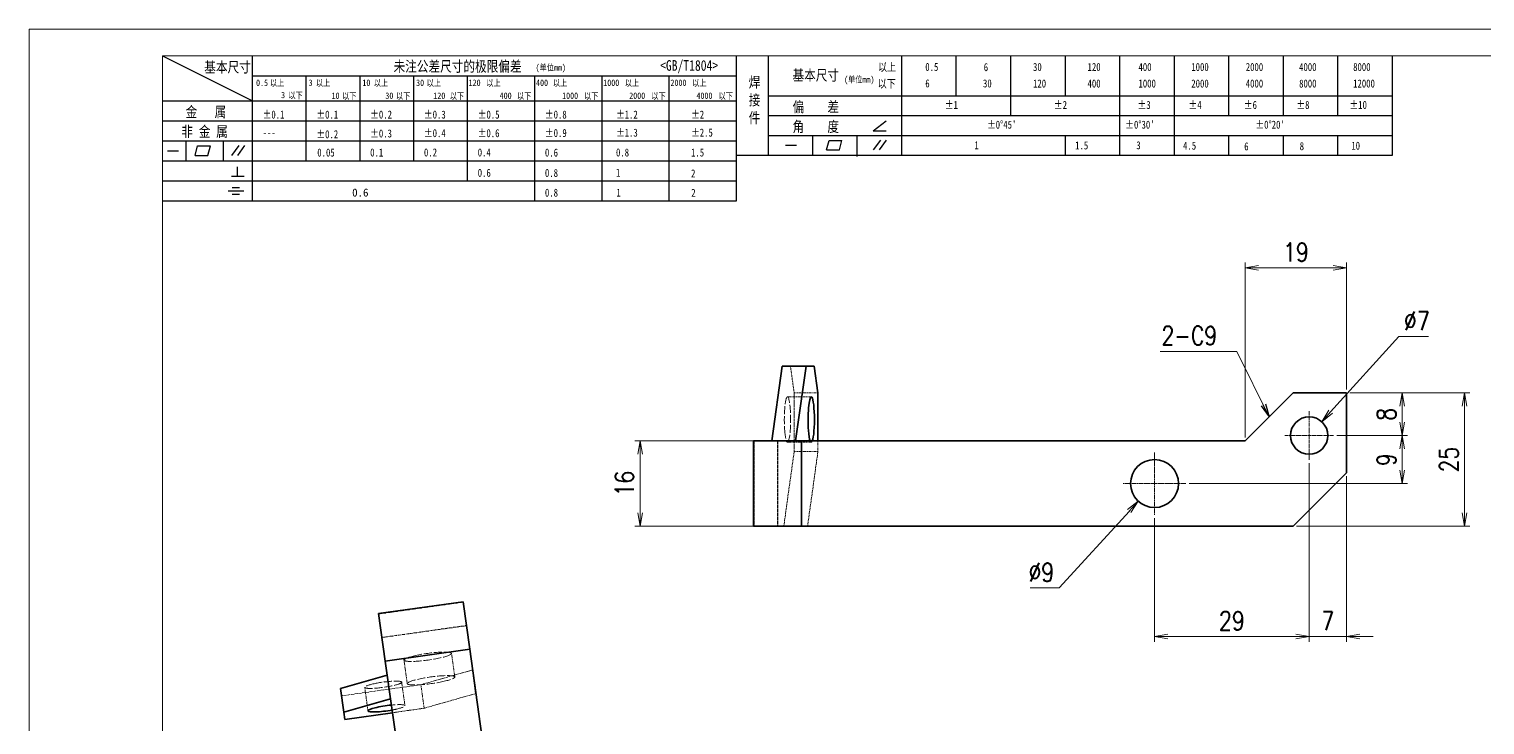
# Model space of a CAD drawing. Header units: millimetres. Extents: x 53130 to 124945, y -23470 to -1811.
# Drawn here: x 54316.3 to 54589.2, y -2359.5 to -2229.1 of the extents above; entities that cross this region are included whole.
import ezdxf

# ---------------------------------------------------------------- set-up
doc = ezdxf.new("R2010")
doc.units = ezdxf.units.MM
doc.header["$LTSCALE"] = 0.5
doc.linetypes.add('AM_ISO02W050x2', pattern=[3.75, 3, -0.75])
doc.linetypes.add('AM_ISO08W050x2', pattern=[9, 6, -0.75, 1.5, -0.75])
for name, color, linetype, lineweight in [('中心线', 2, 'AM_ISO08W050x2', 18), ('图框', 7, 'Continuous', 18), ('标注线', 3, 'Continuous', 18), ('粗实线', 7, 'Continuous', 35), ('虚线', 1, 'AM_ISO02W050x2', 18)]:
    doc.layers.add(name, color=color, linetype=linetype, lineweight=lineweight)
doc.layers.add('图\\M+19E79\\M+195B6\\M+18E9A', color=7, linetype='Continuous')
doc.layers.add('打印', color=7, linetype='Continuous', lineweight=15, plot=False)
doc.layers.add('打印-禁用', color=7, linetype='Continuous', lineweight=15, plot=False)
doc.styles.add('DIM', font='romans.shx', dxfattribs={"width": 0.8, "bigfont": 'bigfont.shx'})
doc.styles.add('国标', font='simfang.ttf', dxfattribs={"width": 0.8})
doc.dimstyles.new('XR 1-1', dxfattribs={"dimtxt": 3.5, "dimasz": 2.5, "dimexe": 1, "dimexo": 0.625, "dimgap": 1.2, "dimtad": 1, "dimtoh": 1, "dimdsep": 46, "dimtxsty": 'DIM', "dimblk": 'OPEN', "dimcen": 0, "dimclrd": 8, "dimclre": 8, "dimclrt": 2, "dimazin": 2, "dimtfac": 0.5, "dimtmove": 0, "dimatfit": 3, "dimldrblk": 'OPEN', "dimfxl": 0, "dimtolj": 2, "dimlwd": 18, "dimlwe": 18, "dimarcsym": 0})
doc.dimstyles.new('XR 1-1$0', dxfattribs={"dimtxt": 3.5, "dimasz": 2.5, "dimexe": 1, "dimexo": 0.625, "dimgap": 1.2, "dimtad": 1, "dimzin": 9, "dimdsep": 46, "dimtxsty": 'DIM', "dimblk": 'OPEN', "dimcen": 0, "dimclrd": 8, "dimclre": 8, "dimclrt": 2, "dimazin": 2, "dimtfac": 0.5, "dimtmove": 0, "dimatfit": 3, "dimldrblk": 'OPEN', "dimfxl": 0, "dimtolj": 2, "dimlwd": 18, "dimlwe": 18, "dimarcsym": 0})
doc.dimstyles.new('XR 1-1$3', dxfattribs={"dimtxt": 3.5, "dimasz": 2.5, "dimexe": 1, "dimexo": 0.625, "dimgap": 1.2, "dimtad": 1, "dimtoh": 1, "dimdsep": 46, "dimtxsty": 'DIM', "dimblk": 'OPEN', "dimcen": 0, "dimclrd": 8, "dimclre": 8, "dimclrt": 2, "dimazin": 2, "dimtfac": 0.5, "dimtofl": 0, "dimtmove": 0, "dimatfit": 3, "dimldrblk": 'OPEN', "dimfxl": 0, "dimtolj": 2, "dimlwd": 18, "dimlwe": 18, "dimarcsym": 0})

# ---------------------------------------------------------------- blocks, each defined once
blk = doc.blocks.new('GZDEH零件A3图框V01版')
at = {"layer": '图\\M+19E79\\M+195B6\\M+18E9A', "color": 9}
for p, q in [((2882.49, -1554.46), (2899.37, -1562.92)), ((2899.37, -1581.67), (2899.37, -1554.46)), ((2990.09, -1581.67), (2990.09, -1554.46)), ((2996.09, -1573.08), (2996.09, -1554.46)), ((3021.09, -1561.98), (3021.09, -1554.46)), ((3031.31, -1561.98), (3031.31, -1554.46)), ((3041.53, -1561.98), (3041.53, -1554.46)), ((3051.75, -1561.98), (3051.75, -1554.46)), ((3061.98, -1561.98), (3061.98, -1554.46)), ((3072.2, -1561.98), (3072.2, -1554.46)), ((3082.42, -1561.98), (3082.42, -1554.46)), ((3092.64, -1561.98), (3092.64, -1554.46)), ((3102.86, -1561.98), (3102.86, -1554.46)), ((3113.09, -1573.08), (3113.09, -1554.46)), ((2899.37, -1558.24), (2990.09, -1558.24)), ((2909.45, -1574.17), (2909.45, -1558.24)), ((2919.53, -1574.17), (2919.53, -1558.24)), ((2929.61, -1574.17), (2929.61, -1558.24)), ((2939.69, -1577.92), (2939.69, -1558.24)), ((2952.29, -1581.67), (2952.29, -1558.24)), ((2964.89, -1581.67), (2964.89, -1558.24)), ((2977.49, -1581.67), (2977.49, -1558.24)), ((2882.49, -1562.92), (2990.09, -1562.92)), ((2996.09, -1561.98), (3113.09, -1561.98)), ((3021.09, -1573.08), (3021.09, -1561.98)), ((3041.53, -1565.68), (3041.53, -1561.98)), ((3061.98, -1573.08), (3061.98, -1561.98)), ((3072.2, -1573.08), (3072.2, -1561.98)), ((3082.42, -1565.68), (3082.42, -1561.98)), ((3092.64, -1565.68), (3092.64, -1561.98)), ((3102.86, -1565.68), (3102.86, -1561.98)), ((2996.09, -1565.68), (3113.09, -1565.68)), ((2882.49, -1566.67), (2990.09, -1566.67)), ((3015.75, -1568.51), (3018.15, -1566.66)), ((3015.75, -1568.51), (3018.15, -1568.51)), ((2882.49, -1570.42), (2990.09, -1570.42)), ((2886.92, -1574.12), (2886.92, -1570.42)), ((2888.59, -1573.16), (2889.07, -1571.37)), ((2889.07, -1571.37), (2891.48, -1571.37)), ((2891, -1573.16), (2891.48, -1571.37)), ((2893.91, -1574.12), (2893.91, -1570.42)), ((2895.52, -1573.16), (2896.85, -1571.3)), ((2896.6, -1573.16), (2897.94, -1571.3)), ((2996.09, -1569.38), (3113.09, -1569.38)), ((2999.26, -1571.23), (3001.32, -1571.23)), ((3004.42, -1573.08), (3004.42, -1569.38)), ((3006.97, -1572.12), (3007.45, -1570.33)), ((3007.45, -1570.33), (3009.86, -1570.33)), ((3009.39, -1572.12), (3009.86, -1570.33)), ((3012.75, -1573.08), (3012.75, -1569.38)), ((3015.81, -1572.12), (3017.15, -1570.26)), ((3016.89, -1572.12), (3018.23, -1570.26)), ((3051.75, -1573.08), (3051.75, -1569.38)), ((3082.42, -1573.08), (3082.42, -1569.48)), ((3092.64, -1573.08), (3092.64, -1569.38)), ((3102.86, -1573.08), (3102.86, -1569.38)), ((2882.49, -1574.17), (2990.09, -1574.17)), ((2883.43, -1572.27), (2885.49, -1572.27)), ((2888.59, -1573.16), (2891, -1573.16)), ((2990.09, -1573.08), (3113.09, -1573.08)), ((3006.97, -1572.12), (3009.39, -1572.12)), ((3012.75, -1573.33), (3012.75, -1573.08)), ((2895.42, -1577.05), (2897.81, -1577.05)), ((2896.58, -1577.05), (2896.58, -1575.28)), ((2882.49, -1577.92), (2990.09, -1577.92)), ((2894.79, -1579.77), (2897.77, -1579.77)), ((2895.57, -1579.17), (2896.92, -1579.17)), ((2882.49, -1581.67), (2990.09, -1581.67)), ((2895.57, -1580.37), (2896.93, -1580.37))]:
    blk.add_line(p, q, dxfattribs=at)
at = {"layer": '图框', "linetype": 'Continuous'}
for p, q in [((2882.49, -1554.46), (2882.49, -1832.96)), ((3272.49, -1554.46), (2882.49, -1554.46))]:
    blk.add_line(p, q, dxfattribs=at)
at = {"layer": '打印-禁用', "linetype": 'Continuous'}
for p, q in [((2857.49, -1549.46), (2857.49, -1846.46)), ((3277.49, -1549.46), (2857.49, -1549.46))]:
    blk.add_line(p, q, dxfattribs=at)
at = {"layer": '图\\M+19E79\\M+195B6\\M+18E9A', "color": 9, "style": '国标', "width": 0.8}
for s, height, p in [('基本尺寸', 2, (2890.33, -1557.58)), ('未注公差尺寸的极限偏差', 2, (2925.81, -1557.44)), ('<GB/T1804>', 2, (2975.78, -1557.27)), ('基本尺寸', 2, (3000.6, -1559.1)), ('以上', 1.5, (3016.64, -1557.33)), ('0.5', 1.5, (3025.49, -1557.3)), ('6', 1.5, (3036.45, -1557.34)), ('30', 1.5, (3045.69, -1557.31)), ('120', 1.5, (3055.91, -1557.31)), ('400', 1.5, (3065.46, -1557.31)), ('1000', 1.5, (3075.36, -1557.31)), ('2000', 1.5, (3085.57, -1557.31)), ('4000', 1.5, (3095.57, -1557.31)), ('8000', 1.5, (3105.7, -1557.31)), ('30', 1.2, (2930.04, -1560.11)), ('以下', 1.5, (3016.58, -1560.43)), ('6', 1.5, (3025.49, -1560.38)), ('30', 1.5, (3036.31, -1560.39)), ('120', 1.5, (3045.69, -1560.41)), ('400', 1.5, (3055.91, -1560.41)), ('1000', 1.5, (3065.46, -1560.41)), ('2000', 1.5, (3075.36, -1560.41)), ('4000', 1.5, (3085.57, -1560.41)), ('8000', 1.5, (3095.57, -1560.41)), ('12000', 1.5, (3105.7, -1560.41)), ('金   属', 2, (2886.82, -1565.98)), ('偏    差', 2, (3000.6, -1565.04)), ('±1', 1.5, (3029.16, -1564.42)), ('±2', 1.5, (3049.61, -1564.42)), ('±3', 1.5, (3065.3, -1564.42)), ('±4', 1.5, (3074.85, -1564.42)), ('±6', 1.5, (3085.22, -1564.42)), ('±8', 1.5, (3095.06, -1564.42)), ('±10', 1.5, (3105.02, -1564.42)), ('±0.1', 1.5, (2901.27, -1566.23)), ('±0.1', 1.5, (2911.35, -1566.23)), ('±0.2', 1.5, (2921.43, -1566.23)), ('±0.3', 1.5, (2931.51, -1566.23)), ('±0.5', 1.5, (2941.59, -1566.23)), ('±0.8', 1.5, (2954.19, -1566.23)), ('±1.2', 1.5, (2967.51, -1566.23)), ('±2', 1.5, (2981.58, -1566.23)), ('角    度', 2, (3000.6, -1568.74)), ("±0%%D45'", 1.5, (3037.06, -1568.12)), ("±0%%D30'", 1.5, (3062.98, -1568.12)), ("±0%%D20'", 1.5, (3087.38, -1568.12)), ('非 金 属', 2, (2886.02, -1569.65)), ('---', 1.5, (2901.27, -1569.65)), ('±0.2', 1.5, (2911.35, -1569.92)), ('±0.3', 1.5, (2921.43, -1569.77)), ('±0.4', 1.5, (2931.51, -1569.71)), ('±0.6', 1.5, (2941.59, -1569.71)), ('±0.9', 1.5, (2954.19, -1569.68)), ('±1.3', 1.5, (2967.51, -1569.62)), ('±2.5', 1.5, (2981.58, -1569.61)), ('0.1', 1.5, (2921.43, -1573.34)), ('0.2', 1.5, (2931.51, -1573.33)), ('0.4', 1.5, (2941.59, -1573.33)), ('0.6', 1.5, (2954.19, -1573.35)), ('0.8', 1.5, (2967.51, -1573.33)), ('1.5', 1.5, (2981.58, -1573.34)), ('1', 1.5, (3034.69, -1571.98)), ('1.5', 1.5, (3053.59, -1572.01)), ('3', 1.5, (3065.05, -1571.98)), ('4.5', 1.5, (3073.82, -1572.05)), ('6', 1.5, (3085.28, -1572.19)), ('8', 1.5, (3095.68, -1572.15)), ('10', 1.5, (3105.36, -1572.06)), ('0.6', 1.5, (2941.59, -1577.14)), ('0.8', 1.5, (2954.19, -1577.17)), ('1', 1.5, (2967.51, -1577.12)), ('2', 1.5, (2981.58, -1577.26)), ('0.8', 1.5, (2954.19, -1580.87)), ('1', 1.5, (2967.59, -1580.86)), ('2', 1.5, (2981.62, -1580.89))]:
    blk.add_text(s, height=height, dxfattribs=at).set_placement(p)
at = {"layer": '图\\M+19E79\\M+195B6\\M+18E9A', "color": 9, "lineweight": 15, "style": '国标', "width": 0.8}
for s, p in [('(单位mm)', (2952.44, -1557.27)), ('(单位mm)', (3010.27, -1559.51)), ('0.5', (2900.03, -1560.11)), ('以上', (2902.64, -1560.16)), ('3', (2909.88, -1560.11)), ('以上', (2911.25, -1560.16)), ('10', (2919.96, -1560.11)), ('以上', (2922.09, -1560.16)), ('以上', (2932.02, -1560.16)), ('120', (2939.88, -1560.11)), ('以上', (2943.21, -1560.16)), ('400', (2952.52, -1560.11)), ('以上', (2955.68, -1560.16)), ('1000', (2965.12, -1560.11)), ('以上', (2969.16, -1560.16)), ('2000', (2977.72, -1560.11)), ('以上', (2981.8, -1560.16)), ('3', (2904.73, -1562.41)), ('以下', (2906.1, -1562.46)), ('10', (2914.19, -1562.54)), ('以下', (2916.18, -1562.59)), ('30', (2924.27, -1562.54)), ('以下', (2926.26, -1562.59)), ('120', (2933.26, -1562.54)), ('以下', (2936.34, -1562.59)), ('400', (2945.7, -1562.54)), ('以下', (2948.94, -1562.59)), ('1000', (2957.41, -1562.54)), ('以下', (2961.54, -1562.59)), ('2000', (2969.99, -1562.54)), ('以下', (2974.14, -1562.59)), ('4000', (2982.59, -1562.54)), ('以下', (2986.74, -1562.59))]:
    blk.add_text(s, height=1.2, dxfattribs=at).set_placement(p)
at = {"layer": '图\\M+19E79\\M+195B6\\M+18E9A', "color": 9, "lineweight": 13, "style": '国标'}
blk.add_text('0.6', height=1.5, dxfattribs=at).set_placement((2918.05, -1580.85))
at = {"layer": '图\\M+19E79\\M+195B6\\M+18E9A', "color": 9, "style": '国标'}
for s, insert, char_height, width, attachment_point in [('焊\\P接\\P件', (2992.39, -1558.41), 2, 3.1877, 1), ('0.05', (2911.51, -1573.37), 1.5, 5.1982, 7)]:
    blk.add_mtext(s, dxfattribs=dict(at, insert=insert, char_height=char_height, width=width, attachment_point=attachment_point))
blk = doc.blocks.new('DEH A3')
at = {"layer": '图框'}
blk.add_blockref('GZDEH零件A3图框V01版', (-2857.49, 1846.46), dxfattribs=at)
blk = doc.blocks.new('_Open')
at = {"color": 0, "linetype": 'ByBlock', "lineweight": -2}
for p, q in [((-1, 0.17), (0, 0)), ((-1, -0.17), (0, 0)), ((0, 0), (-1, 0))]:
    blk.add_line(p, q, dxfattribs=at)
blk = doc.blocks.new('*D96')
at = {"layer": 'Defpoints', "color": 0, "transparency": 16777216}
for p in [(54430.83, -2306.3), (54453.33, -2306.3), (54453.04, -2322.3)]:
    blk.add_point(p, dxfattribs=at)
at = {"layer": '标注线', "color": 8, "lineweight": 18, "transparency": 16777216}
for p, q in [((54452.71, -2306.3), (54429.83, -2306.3)), ((54430.83, -2319.8), (54430.83, -2308.8)), ((54452.42, -2322.3), (54429.83, -2322.3))]:
    blk.add_line(p, q, dxfattribs=at)
at = {"layer": '标注线', "color": 8, "lineweight": 18, "transparency": 16777216, "xscale": 2.5, "yscale": 2.5, "zscale": 2.5}
for p, rotation in [((54430.83, -2306.3), 90), ((54430.83, -2322.3), 270)]:
    blk.add_blockref('_Open', p, dxfattribs=dict(at, rotation=rotation))
at = {"layer": '标注线', "color": 2, "transparency": 16777216, "insert": (54427.88, -2314.3), "char_height": 3.5, "attachment_point": 5, "rotation": 90, "style": 'DIM'}
blk.add_mtext('\\A2;16', dxfattribs=at)
blk = doc.blocks.new('*D97')
at = {"layer": 'Defpoints', "color": 0, "transparency": 16777216}
for p in [(54563.24, -2297.3), (54585.37, -2297.3), (54553.24, -2322.3)]:
    blk.add_point(p, dxfattribs=at)
at = {"layer": '标注线', "color": 8, "lineweight": 18, "transparency": 16777216}
for p, q in [((54563.87, -2297.3), (54586.37, -2297.3)), ((54585.37, -2319.8), (54585.37, -2299.8)), ((54553.87, -2322.3), (54586.37, -2322.3))]:
    blk.add_line(p, q, dxfattribs=at)
at = {"layer": '标注线', "color": 8, "lineweight": 18, "transparency": 16777216, "xscale": 2.5, "yscale": 2.5, "zscale": 2.5}
for p, rotation in [((54585.37, -2297.3), 90), ((54585.37, -2322.3), 270)]:
    blk.add_blockref('_Open', p, dxfattribs=dict(at, rotation=rotation))
at = {"layer": '标注线', "color": 2, "transparency": 16777216, "insert": (54582.42, -2309.8), "char_height": 3.5, "attachment_point": 5, "rotation": 90, "style": 'DIM'}
blk.add_mtext('\\A2;25', dxfattribs=at)
blk = doc.blocks.new('*D98')
at = {"layer": 'Defpoints', "color": 0, "transparency": 16777216}
for p in [(54563.24, -2273.84), (54563.24, -2297.3), (54544.25, -2306.3)]:
    blk.add_point(p, dxfattribs=at)
at = {"layer": '标注线', "color": 8, "lineweight": 18, "transparency": 16777216}
for p, q in [((54544.25, -2305.67), (54544.25, -2272.84)), ((54563.24, -2296.67), (54563.24, -2272.84)), ((54546.75, -2273.84), (54560.74, -2273.84))]:
    blk.add_line(p, q, dxfattribs=at)
at = {"layer": '标注线', "color": 8, "lineweight": 18, "transparency": 16777216, "xscale": 2.5, "yscale": 2.5, "zscale": 2.5, "rotation": 180}
blk.add_blockref('_Open', (54544.25, -2273.84), dxfattribs=at)
at = {"layer": '标注线', "color": 8, "lineweight": 18, "transparency": 16777216, "xscale": 2.5, "yscale": 2.5, "zscale": 2.5}
blk.add_blockref('_Open', (54563.24, -2273.84), dxfattribs=at)
at = {"layer": '标注线', "color": 2, "transparency": 16777216, "insert": (54553.75, -2270.89), "char_height": 3.5, "attachment_point": 5, "style": 'DIM'}
blk.add_mtext('\\A2;19', dxfattribs=at)
blk = doc.blocks.new('*D99')
at = {"layer": 'Defpoints', "color": 0, "transparency": 16777216}
for p in [(54563.24, -2297.3), (54560.79, -2305.3), (54573.68, -2305.3)]:
    blk.add_point(p, dxfattribs=at)
at = {"layer": '标注线', "color": 8, "lineweight": 18, "transparency": 16777216}
for p, q in [((54563.87, -2297.3), (54574.68, -2297.3)), ((54573.68, -2299.8), (54573.68, -2302.8)), ((54561.42, -2305.3), (54574.68, -2305.3))]:
    blk.add_line(p, q, dxfattribs=at)
at = {"layer": '标注线', "color": 8, "lineweight": 18, "transparency": 16777216, "xscale": 2.5, "yscale": 2.5, "zscale": 2.5}
for p, rotation in [((54573.68, -2297.3), 90), ((54573.68, -2305.3), 270)]:
    blk.add_blockref('_Open', p, dxfattribs=dict(at, rotation=rotation))
at = {"layer": '标注线', "color": 2, "transparency": 16777216, "insert": (54570.73, -2301.3), "char_height": 3.5, "attachment_point": 5, "rotation": 90, "style": 'DIM'}
blk.add_mtext('\\A2;8', dxfattribs=at)
blk = doc.blocks.new('*D100')
at = {"layer": 'Defpoints', "color": 0, "transparency": 16777216}
for p in [(54560.79, -2305.3), (54533.1, -2314.3), (54573.68, -2314.3)]:
    blk.add_point(p, dxfattribs=at)
at = {"layer": '标注线', "color": 8, "lineweight": 18, "transparency": 16777216}
for p, q in [((54561.42, -2305.3), (54574.68, -2305.3)), ((54573.68, -2307.8), (54573.68, -2311.8)), ((54533.72, -2314.3), (54574.68, -2314.3))]:
    blk.add_line(p, q, dxfattribs=at)
at = {"layer": '标注线', "color": 8, "lineweight": 18, "transparency": 16777216, "xscale": 2.5, "yscale": 2.5, "zscale": 2.5}
for p, rotation in [((54573.68, -2305.3), 90), ((54573.68, -2314.3), 270)]:
    blk.add_blockref('_Open', p, dxfattribs=dict(at, rotation=rotation))
at = {"layer": '标注线', "color": 2, "transparency": 16777216, "insert": (54570.73, -2309.8), "char_height": 3.5, "attachment_point": 5, "rotation": 90, "style": 'DIM'}
blk.add_mtext('\\A2;9', dxfattribs=at)
blk = doc.blocks.new('*D101')
at = {"layer": 'Defpoints', "color": 0, "transparency": 16777216}
for p in [(54556.24, -2309.85), (54563.24, -2312.3), (54556.24, -2342.96)]:
    blk.add_point(p, dxfattribs=at)
at = {"layer": '标注线', "color": 8, "lineweight": 18, "transparency": 16777216}
for p, q in [((54556.24, -2310.47), (54556.24, -2343.96)), ((54563.24, -2312.92), (54563.24, -2343.96)), ((54553.74, -2342.96), (54551.24, -2342.96)), ((54563.24, -2342.96), (54556.24, -2342.96)), ((54565.74, -2342.96), (54568.24, -2342.96))]:
    blk.add_line(p, q, dxfattribs=at)
at = {"layer": '标注线', "color": 8, "lineweight": 18, "transparency": 16777216, "xscale": 2.5, "yscale": 2.5, "zscale": 2.5}
blk.add_blockref('_Open', (54556.24, -2342.96), dxfattribs=at)
at = {"layer": '标注线', "color": 8, "lineweight": 18, "transparency": 16777216, "xscale": 2.5, "yscale": 2.5, "zscale": 2.5, "rotation": 180}
blk.add_blockref('_Open', (54563.24, -2342.96), dxfattribs=at)
at = {"layer": '标注线', "color": 2, "transparency": 16777216, "insert": (54559.74, -2340.01), "char_height": 3.5, "attachment_point": 5, "style": 'DIM'}
blk.add_mtext('\\A2;7', dxfattribs=at)
blk = doc.blocks.new('*D102')
at = {"layer": 'Defpoints', "color": 0, "transparency": 16777216}
for p in [(54556.24, -2309.85), (54527.25, -2320.15), (54527.25, -2342.96)]:
    blk.add_point(p, dxfattribs=at)
at = {"layer": '标注线', "color": 8, "lineweight": 18, "transparency": 16777216}
for p, q in [((54556.24, -2310.47), (54556.24, -2343.96)), ((54527.25, -2320.77), (54527.25, -2343.96)), ((54553.74, -2342.96), (54529.75, -2342.96))]:
    blk.add_line(p, q, dxfattribs=at)
at = {"layer": '标注线', "color": 8, "lineweight": 18, "transparency": 16777216, "xscale": 2.5, "yscale": 2.5, "zscale": 2.5, "rotation": 180}
blk.add_blockref('_Open', (54527.25, -2342.96), dxfattribs=at)
at = {"layer": '标注线', "color": 8, "lineweight": 18, "transparency": 16777216, "xscale": 2.5, "yscale": 2.5, "zscale": 2.5}
blk.add_blockref('_Open', (54556.24, -2342.96), dxfattribs=at)
at = {"layer": '标注线', "color": 2, "transparency": 16777216, "insert": (54541.75, -2340.01), "char_height": 3.5, "attachment_point": 5, "style": 'DIM'}
blk.add_mtext('\\A2;29', dxfattribs=at)
blk = doc.blocks.new('*D103')
at = {"layer": 'Defpoints', "color": 0, "transparency": 16777216}
for p in [(54530.28, -2310.97), (54524.21, -2317.62)]:
    blk.add_point(p, dxfattribs=at)
at = {"layer": '标注线', "color": 8, "lineweight": 18, "transparency": 16777216}
for p, q in [((54509.38, -2333.87), (54522.53, -2319.47)), ((54503.91, -2333.87), (54509.38, -2333.87))]:
    blk.add_line(p, q, dxfattribs=at)
at = {"layer": '标注线', "color": 8, "lineweight": 18, "transparency": 16777216, "xscale": 2.5, "yscale": 2.5, "zscale": 2.5, "rotation": 47.5962655578555}
blk.add_blockref('_Open', (54524.21, -2317.62), dxfattribs=at)
at = {"layer": '标注线', "color": 2, "transparency": 16777216, "insert": (54506.04, -2330.92), "char_height": 3.5, "attachment_point": 5, "style": 'DIM'}
blk.add_mtext('\\A2;∅9', dxfattribs=at)
blk = doc.blocks.new('*D104')
at = {"layer": 'Defpoints', "color": 0, "transparency": 16777216}
for p in [(54558.59, -2302.7), (54553.89, -2307.89)]:
    blk.add_point(p, dxfattribs=at)
at = {"layer": '标注线', "color": 8, "lineweight": 18, "transparency": 16777216}
for p, q in [((54573.03, -2286.76), (54560.27, -2300.85)), ((54578.63, -2286.76), (54573.03, -2286.76))]:
    blk.add_line(p, q, dxfattribs=at)
at = {"layer": '标注线', "color": 8, "lineweight": 18, "transparency": 16777216, "xscale": 2.5, "yscale": 2.5, "zscale": 2.5, "rotation": 227.840229503109}
blk.add_blockref('_Open', (54558.59, -2302.7), dxfattribs=at)
at = {"layer": '标注线', "color": 2, "transparency": 16777216, "insert": (54576.43, -2283.81), "char_height": 3.5, "attachment_point": 5, "style": 'DIM'}
blk.add_mtext('\\A2;∅7', dxfattribs=at)

msp = doc.modelspace()

# ---------------------------------------------------------------- linework, layer by layer
at = {"layer": '中心线', "ltscale": 0.227501}
msp.add_line((54556.241, -2300.746), (54556.241, -2309.847), dxfattribs=at)
at = {"layer": '中心线', "ltscale": 0.227502}
msp.add_line((54560.792, -2305.296), (54551.692, -2305.296), dxfattribs=at)
at = {"layer": '中心线', "ltscale": 0.2925}
msp.add_line((54527.249, -2308.446), (54527.249, -2320.146), dxfattribs=at)
at = {"layer": '中心线', "ltscale": 0.292493}
msp.add_line((54533.098, -2314.296), (54521.399, -2314.296), dxfattribs=at)
at = {"layer": '打印'}
msp.add_lwpolyline([(54316.274, -2229.107), (54736.274, -2229.107), (54736.274, -2526.107), (54316.274, -2526.107)], close=True, dxfattribs=at)
at = {"layer": '粗实线', "ltscale": 0.353374}
for p, q in [((54457.468, -2292.296), (54455.519, -2306.296)), ((54461.924, -2292.296), (54459.975, -2306.296))]:
    msp.add_line(p, q, dxfattribs=at)
at = {"layer": '粗实线', "ltscale": 0.111401}
msp.add_line((54457.468, -2292.296), (54461.924, -2292.296), dxfattribs=at)
at = {"layer": '粗实线', "ltscale": 0.038281}
msp.add_line((54463.455, -2292.296), (54461.924, -2292.296), dxfattribs=at)
at = {"layer": '粗实线', "ltscale": 0.126205}
msp.add_line((54464.151, -2297.296), (54463.455, -2292.296), dxfattribs=at)
at = {"layer": '粗实线', "ltscale": 0.225}
for p, q in [((54464.151, -2306.296), (54464.151, -2297.296)), ((54452.082, -2306.296), (54461.082, -2306.296)), ((54452.082, -2322.296), (54461.082, -2322.296))]:
    msp.add_line(p, q, dxfattribs=at)
at = {"layer": '粗实线', "ltscale": 0.318194}
msp.add_line((54544.249, -2306.296), (54553.249, -2297.296), dxfattribs=at)
at = {"layer": '粗实线', "ltscale": 0.249817}
msp.add_line((54553.249, -2297.296), (54563.241, -2297.296), dxfattribs=at)
at = {"layer": '粗实线', "ltscale": 0.375}
msp.add_line((54563.241, -2312.296), (54563.241, -2297.296), dxfattribs=at)
at = {"layer": '粗实线', "ltscale": 0.4}
for p, q in [((54452.082, -2306.296), (54452.082, -2322.296)), ((54461.082, -2306.296), (54461.082, -2322.296))]:
    msp.add_line(p, q, dxfattribs=at)
at = {"layer": '粗实线'}
for p, q in [((54544.249, -2306.296), (54461.082, -2306.296)), ((54522.241, -2322.296), (54461.082, -2322.296)), ((54553.241, -2322.296), (54522.241, -2322.296)), ((54404.456, -2385.035), (54398.88, -2345.359))]:
    msp.add_line(p, q, dxfattribs=at)
at = {"layer": '粗实线', "ltscale": 0.353553}
msp.add_line((54563.241, -2312.296), (54553.241, -2322.296), dxfattribs=at)
at = {"layer": '粗实线', "ltscale": 0.001099}
msp.add_line((54456.582, -2322.296), (54456.626, -2322.296), dxfattribs=at)
at = {"layer": '粗实线', "ltscale": 0.399999}
msp.add_line((54381.783, -2338.673), (54397.628, -2336.446), dxfattribs=at)
at = {"layer": '粗实线', "ltscale": 0.224998}
msp.add_line((54383.036, -2347.585), (54381.783, -2338.673), dxfattribs=at)
at = {"layer": '粗实线', "ltscale": 0.225001}
msp.add_line((54398.88, -2345.359), (54397.628, -2336.446), dxfattribs=at)
at = {"layer": '粗实线', "ltscale": 0.400011}
msp.add_line((54383.036, -2347.585), (54398.88, -2345.359), dxfattribs=at)
at = {"layer": '粗实线', "ltscale": 0.498538}
msp.add_line((54383.036, -2347.585), (54385.811, -2367.333), dxfattribs=at)
at = {"layer": '粗实线', "ltscale": 0.227161}
for p, q in [((54383.406, -2350.222), (54374.669, -2352.714)), ((54384.026, -2354.634), (54375.289, -2357.127))]:
    msp.add_line(p, q, dxfattribs=at)
at = {"layer": '粗实线', "ltscale": 0.084652}
msp.add_line((54400.046, -2353.647), (54399.574, -2350.294), dxfattribs=at)
at = {"layer": '粗实线', "ltscale": 0.111405}
msp.add_line((54375.289, -2357.127), (54374.669, -2352.714), dxfattribs=at)
at = {"layer": '粗实线', "ltscale": 0.034769}
msp.add_line((54375.289, -2357.127), (54375.483, -2358.505), dxfattribs=at)
at = {"layer": '粗实线', "ltscale": 0.224993}
msp.add_line((54384.395, -2357.252), (54375.483, -2358.505), dxfattribs=at)
at = {"layer": '粗实线'}
for centre, radius in [((54556.241, -2305.296), 3.5), ((54527.249, -2314.296), 4.5)]:
    msp.add_circle(centre, radius, dxfattribs=at)
for centre, major_axis, start_param, end_param in [((54462.898, -2302.296), (0, -4.25), 3.1416217, 5.212389), ((54462.898, -2302.296), (0, -4.25), 0.34469, 3.1416217), ((54462.898, -2302.296), (0, -4.25), 5.212389, 5.9384833), ((54383.269, -2356.426), (-3.466, -0.487), 4.4225427, 6.2832144), ((54383.269, -2356.426), (-3.466, -0.487), 0.0000291, 1.8604707)]:
    msp.add_ellipse(centre, major_axis=major_axis, ratio=0.1391731, start_param=start_param, end_param=end_param, dxfattribs=at)
at = {"layer": '虚线', "ltscale": 0.126205}
msp.add_line((54459.695, -2297.296), (54458.999, -2292.296), dxfattribs=at)
at = {"layer": '虚线', "ltscale": 0.275002}
msp.add_line((54459.695, -2308.296), (54459.695, -2297.296), dxfattribs=at)
at = {"layer": '虚线', "ltscale": 0.111401}
for p, q in [((54464.151, -2297.296), (54459.695, -2297.296)), ((54458.442, -2306.546), (54462.898, -2306.546)), ((54464.151, -2308.296), (54459.695, -2308.296))]:
    msp.add_line(p, q, dxfattribs=at)
at = {"layer": '虚线', "ltscale": 0.111414}
msp.add_line((54458.442, -2298.046), (54462.898, -2298.046), dxfattribs=at)
at = {"layer": '虚线', "ltscale": 0.4}
for p, q in [((54452.17, -2306.296), (54452.17, -2322.296)), ((54456.582, -2306.296), (54456.582, -2322.296)), ((54456.626, -2306.296), (54456.626, -2322.296)), ((54461.082, -2306.296), (54461.082, -2322.296))]:
    msp.add_line(p, q, dxfattribs=at)
at = {"layer": '虚线', "ltscale": 0.001099}
msp.add_line((54456.582, -2306.296), (54456.626, -2306.296), dxfattribs=at)
at = {"layer": '虚线', "ltscale": 0.353374}
msp.add_line((54459.695, -2308.296), (54457.746, -2322.296), dxfattribs=at)
at = {"layer": '虚线', "ltscale": 0.353373}
msp.add_line((54464.151, -2308.296), (54462.202, -2322.296), dxfattribs=at)
at = {"layer": '虚线', "ltscale": 0.050002}
msp.add_line((54464.151, -2308.296), (54464.151, -2306.296), dxfattribs=at)
at = {"layer": '虚线', "ltscale": 0.399998}
for p, q in [((54381.796, -2338.76), (54397.64, -2336.533)), ((54382.416, -2343.173), (54398.26, -2340.946))]:
    msp.add_line(p, q, dxfattribs=at)
at = {"layer": '虚线', "ltscale": 0.399999}
msp.add_line((54382.41, -2343.129), (54398.254, -2340.902), dxfattribs=at)
at = {"layer": '虚线', "ltscale": 0.400011}
msp.add_line((54383.036, -2347.585), (54398.88, -2345.359), dxfattribs=at)
at = {"layer": '虚线', "ltscale": 0.111405}
for p, q in [((54395.456, -2346.139), (54396.076, -2350.552)), ((54386.544, -2347.391), (54387.164, -2351.804)), ((54386.115, -2351.526), (54386.735, -2355.939)), ((54389.716, -2352.004), (54390.337, -2356.417)), ((54379.183, -2352.501), (54379.803, -2356.914))]:
    msp.add_line(p, q, dxfattribs=at)
at = {"layer": '虚线', "ltscale": 0.252409}
for p, q in [((54389.716, -2352.004), (54399.425, -2349.234)), ((54400.046, -2353.647), (54390.337, -2356.417))]:
    msp.add_line(p, q, dxfattribs=at)
at = {"layer": '虚线', "ltscale": 0.023206}
msp.add_line((54399.574, -2350.294), (54399.445, -2349.375), dxfattribs=at)
at = {"layer": '虚线', "ltscale": 0.375}
msp.add_line((54389.716, -2352.004), (54374.862, -2354.092), dxfattribs=at)
at = {"layer": '虚线', "ltscale": 0.150007}
msp.add_line((54390.337, -2356.417), (54384.395, -2357.252), dxfattribs=at)
at = {"layer": '虚线'}
for centre, major_axis, start_param, end_param in [((54458.442, -2302.296), (0, -4.25), 3.1416217, 5.212389), ((54458.442, -2302.296), (0, -4.25), 0.0000291, 3.1416217), ((54458.442, -2302.296), (0, -4.25), 5.212389, 6.2832144), ((54462.898, -2302.296), (0, -4.25), 5.9384833, 6.2832144), ((54462.898, -2302.296), (0, -4.25), 0.0000291, 0.34469), ((54391, -2346.765), (4.456, 0.626), 2.0707963, 3.1416217), ((54391, -2346.765), (4.456, 0.626), 3.1416217, 6.2832144), ((54391, -2346.765), (4.456, 0.626), 0.0000291, 2.0707963), ((54382.649, -2352.014), (3.466, 0.487), 2.0707963, 3.1416217), ((54382.649, -2352.014), (3.466, 0.487), 3.1416217, 6.2832144), ((54382.649, -2352.014), (3.466, 0.487), 0.0000291, 2.0707963), ((54391.62, -2351.178), (-4.456, -0.626), 3.1416217, 6.2832144), ((54391.62, -2351.178), (-4.456, -0.626), 0.0000291, 2.0707963), ((54391.62, -2351.178), (-4.456, -0.626), 2.0707963, 3.1416217), ((54383.269, -2356.426), (-3.466, -0.487), 3.1416217, 4.4225427), ((54383.269, -2356.426), (-3.466, -0.487), 1.8604707, 2.0707963), ((54383.269, -2356.426), (-3.466, -0.487), 2.0707963, 3.1416217)]:
    msp.add_ellipse(centre, major_axis=major_axis, ratio=0.1391731, start_param=start_param, end_param=end_param, dxfattribs=at)

# ---------------------------------------------------------------- block references
at = {"layer": '图框'}
msp.add_blockref('DEH A3', (54316.274, -2526.107), dxfattribs=at)

# ---------------------------------------------------------------- texts
at = {"layer": '标注线', "color": 2, "insert": (54538.987, -2288.32), "char_height": 3.5, "attachment_point": 9, "style": 'DIM'}
msp.add_mtext('2-C9', dxfattribs=at)

# ---------------------------------------------------------------- dimensions: what is measured, and where the dimension line sits
at = {"layer": '标注线'}
for base, p1, p2, picture, middle in [((54563.241, -2273.841), (54544.249, -2306.296), (54563.241, -2297.296), '*D98', (54553.745, -2270.891)), ((54527.249, -2342.96), (54556.241, -2309.847), (54527.249, -2320.146), '*D102', (54541.745, -2340.01))]:
    dim = msp.add_linear_dim(base=base, p1=p1, p2=p2, dimstyle='XR 1-1$0', override={"dimdec": 1}, dxfattribs=at)
    dim.commit()
    dim.dimension.update_dxf_attribs({"geometry": picture, "text_midpoint": middle})
for p1, p2, picture, middle in [((54553.892, -2307.891), (54558.591, -2302.702), '*D104', (54576.43, -2286.756)), ((54530.283, -2310.974), (54524.214, -2317.619), '*D103', (54506.042, -2333.867))]:
    dim = msp.add_diameter_dim_2p(p1=p1, p2=p2, dimstyle='XR 1-1$3', dxfattribs=at)
    dim.commit()
    dim.dimension.update_dxf_attribs({"geometry": picture, "text_midpoint": middle, "dimtype": 163})
for base, p1, p2, picture, middle in [((54585.369, -2297.296), (54553.241, -2322.296), (54563.241, -2297.296), '*D97', (54582.419, -2309.796)), ((54573.679, -2305.296), (54563.241, -2297.296), (54560.792, -2305.296), '*D99', (54570.729, -2301.296)), ((54573.679, -2314.296), (54560.792, -2305.296), (54533.098, -2314.296), '*D100', (54570.729, -2309.796)), ((54430.832, -2306.296), (54453.041, -2322.296), (54453.331, -2306.296), '*D96', (54427.882, -2314.296))]:
    dim = msp.add_linear_dim(base=base, p1=p1, p2=p2, angle=90, dimstyle='XR 1-1$0', dxfattribs=at)
    dim.commit()
    dim.dimension.update_dxf_attribs({"geometry": picture, "text_midpoint": middle})
dim = msp.add_linear_dim(base=(54556.241, -2342.96), p1=(54563.241, -2312.296), p2=(54556.241, -2309.847), dimstyle='XR 1-1$0', dxfattribs=at)
dim.commit()
dim.dimension.update_dxf_attribs({"geometry": '*D101', "text_midpoint": (54559.741, -2340.01)})

# ---------------------------------------------------------------- leaders
at = {"layer": '标注线', "annotation_type": 0, "has_hookline": 1, "hookline_direction": 1, "text_width": 10.667}
msp.add_leader([(54548.749, -2301.796), (54542.687, -2289.52), (54540.187, -2289.52)], dimstyle='XR 1-1', override={"dimgap": 1.2, "dimtad": 1}, dxfattribs=at)

doc.saveas('drawing.dxf')
